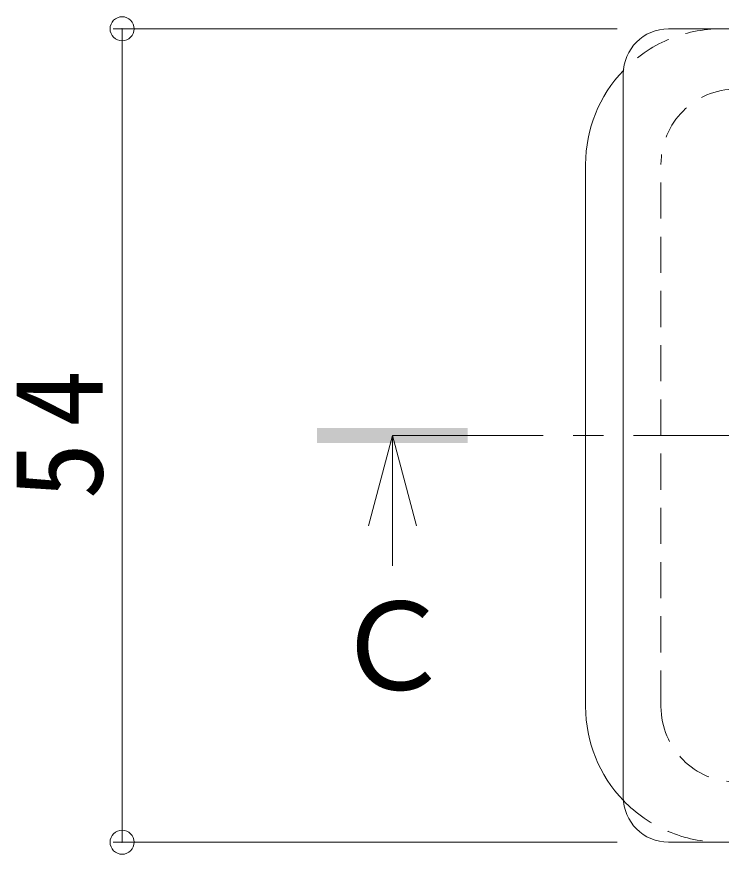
# Model space of a CAD drawing. Units: millimetres on the paper, enlarged 10 times, with parts at other scales. Extents: x -1478 to 1831, y -1939 to 1575.
# Drawn here: x 425.5 to 659.3, y 1109.7 to 1387.7 of the extents above; entities that cross this region are included whole.
import ezdxf
from ezdxf.enums import TextEntityAlignment as Align

# ---------------------------------------------------------------- set-up
doc = ezdxf.new("R2010")
doc.units = ezdxf.units.MM
doc.header["$LTSCALE"] = 10
doc.header["$PDMODE"] = 32
doc.header["$PDSIZE"] = 8
doc.linetypes.add('CHAIN1', pattern=[8, 5, -1, 1, -1])
doc.linetypes.add('DASHED1', pattern=[1.8, 1.2, -0.6])
for name, color, linetype, lineweight in [('D-4', 7, 'Continuous', 9), ('D-5', 7, 'Continuous', 9), ('D-7', 6, 'Continuous', 9)]:
    doc.layers.add(name, color=color, linetype=linetype, lineweight=lineweight)
doc.styles.add('ＭＳ ゴシック', font='')
doc.styles.get('ＭＳ ゴシック').set_extended_font_data('MS Gothic')

msp = doc.modelspace()

# ---------------------------------------------------------------- linework, layer by layer
at = {"layer": 'D-4'}
for p, q in [((457.47, 1383.69), (624.73, 1383.69)), ((460.47, 1383.69), (460.47, 1113.68)), ((457.47, 1113.68), (624.73, 1113.68))]:
    msp.add_line(p, q, dxfattribs=at)
for p in [(460.47, 1383.69), (460.47, 1113.68)]:
    msp.add_point(p, dxfattribs=at)
at = {"layer": 'D-5', "color": 4}
for q in [(542.19, 1218.69), (550.19, 1205.44), (558.19, 1218.69)]:
    msp.add_line((550.19, 1248.69), q, dxfattribs=at)
at = {"layer": 'D-5', "color": 4, "linetype": 'CHAIN1'}
msp.add_line((550.19, 1248.69), (1018.38, 1248.69), dxfattribs=at)
at = {"layer": 'D-5', "color": 4}
msp.add_solid([(525.19, 1246.19), (575.19, 1246.19), (525.19, 1251.19), (575.19, 1251.19)], dxfattribs=at)
at = {"layer": 'D-7'}
for p, q in [((741.79, 1383.69), (641.79, 1383.69)), ((626.79, 1128.69), (626.79, 1368.69)), ((614.28, 1158.68), (614.28, 1338.69)), ((641.79, 1113.69), (741.97, 1113.69))]:
    msp.add_line(p, q, dxfattribs=at)
at = {"layer": 'D-7', "linetype": 'DASHED1'}
msp.add_line((639.28, 1158.68), (639.28, 1338.69), dxfattribs=at)
at = {"layer": 'D-7'}
for centre, radius, start, end in [((641.79, 1368.69), 15, 90, 180), ((659.28, 1338.69), 45, 136.1519, 180), ((659.28, 1158.68), 45, 180, 223.8482), ((641.79, 1128.69), 15, 180, 270)]:
    msp.add_arc(centre, radius, start, end, dxfattribs=at)
at = {"layer": 'D-7', "linetype": 'DASHED1'}
for centre, radius, start, end in [((659.28, 1338.69), 45, 90, 136.1519), ((664.28, 1338.69), 25, 90, 180), ((664.28, 1158.68), 25, 180, 270), ((659.28, 1158.68), 45, 223.8482, 270)]:
    msp.add_arc(centre, radius, start, end, dxfattribs=at)

# ---------------------------------------------------------------- texts
at = {"layer": 'D-4', "color": 2, "insert": (454.47, 1227.43), "char_height": 29.33, "attachment_point": 7, "rotation": 90, "style": 'ＭＳ ゴシック'}
msp.add_mtext('\\T1.27;\\W0.95;54', dxfattribs=at)
at = {"layer": 'D-5', "color": 2, "style": 'ＭＳ ゴシック'}
msp.add_text('Ｃ', height=29.33, dxfattribs=at).set_placement((530.19, 1155.44), align=Align.BOTTOM_LEFT)

doc.saveas('drawing.dxf')
